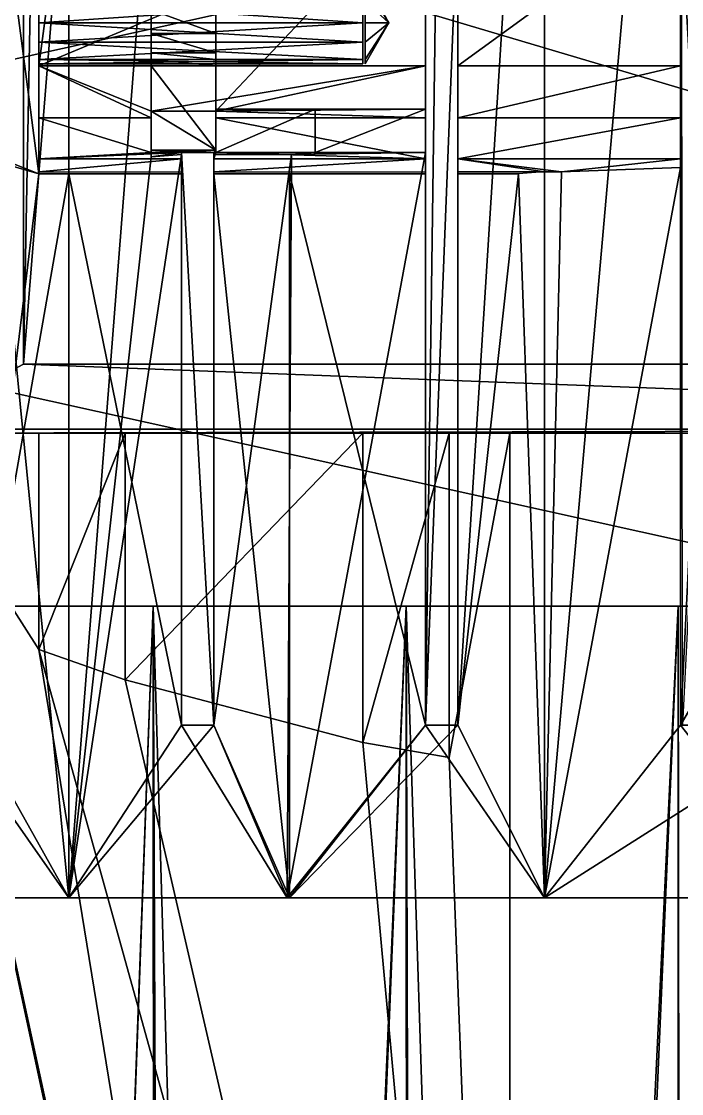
# Model space of a CAD drawing. Header units: metres. Extents: x -0.073 to 0.073, y -0.252 to 0.252.
# Drawn here: x -0.0455 to -0.02641, y 0.04997 to 0.08097 of the extents above; entities that cross this region are included whole.
import ezdxf

# ---------------------------------------------------------------- set-up
doc = ezdxf.new("R2010")
doc.units = ezdxf.units.M
for name, color, linetype in [('Object_0050', 9, 'CONTINUOUS'), ('Object_0093', 9, 'CONTINUOUS'), ('Object_0177', 9, 'CONTINUOUS'), ('Object_0196', 9, 'CONTINUOUS'), ('Object_0200', 9, 'CONTINUOUS'), ('Object_0209', 9, 'CONTINUOUS'), ('Object_0248', 9, 'CONTINUOUS'), ('Object_0277', 9, 'CONTINUOUS'), ('Object_0278', 9, 'CONTINUOUS'), ('Object_0279', 9, 'CONTINUOUS'), ('Object_0325', 9, 'CONTINUOUS'), ('Object_0347', 9, 'CONTINUOUS'), ('Object_0348', 9, 'CONTINUOUS'), ('Object_0349', 9, 'CONTINUOUS'), ('Object_0357', 9, 'CONTINUOUS'), ('Object_0358', 9, 'CONTINUOUS'), ('Object_0417', 9, 'CONTINUOUS'), ('Object_0418', 9, 'CONTINUOUS'), ('Object_0468', 9, 'CONTINUOUS'), ('Object_0469', 9, 'CONTINUOUS'), ('Object_0470', 9, 'CONTINUOUS'), ('Object_0482', 9, 'CONTINUOUS'), ('Object_0487', 9, 'CONTINUOUS'), ('Object_0488', 9, 'CONTINUOUS'), ('Object_0490', 9, 'CONTINUOUS'), ('Object_0513', 9, 'CONTINUOUS'), ('Object_0524', 9, 'CONTINUOUS'), ('Object_0541', 9, 'CONTINUOUS'), ('Object_0545', 9, 'CONTINUOUS'), ('Object_0546', 9, 'CONTINUOUS'), ('Object_0547', 9, 'CONTINUOUS'), ('Object_0619', 9, 'CONTINUOUS'), ('Object_0627', 9, 'CONTINUOUS'), ('Object_0628', 9, 'CONTINUOUS'), ('Object_0629', 9, 'CONTINUOUS'), ('Object_0656', 9, 'CONTINUOUS'), ('Object_0671', 9, 'CONTINUOUS'), ('Object_0686', 9, 'CONTINUOUS'), ('Object_0726', 9, 'CONTINUOUS'), ('Object_0727', 9, 'CONTINUOUS'), ('Object_0728', 9, 'CONTINUOUS'), ('Object_0738', 9, 'CONTINUOUS'), ('Object_0739', 9, 'CONTINUOUS'), ('Object_0746', 9, 'CONTINUOUS'), ('Object_0771', 9, 'CONTINUOUS'), ('Object_0787', 9, 'CONTINUOUS'), ('Object_0788', 9, 'CONTINUOUS'), ('Object_0789', 9, 'CONTINUOUS'), ('Object_0809', 9, 'CONTINUOUS'), ('Object_0810', 9, 'CONTINUOUS'), ('Object_0819', 9, 'CONTINUOUS'), ('Object_0821', 9, 'CONTINUOUS'), ('Object_0829', 9, 'CONTINUOUS'), ('Object_0842', 9, 'CONTINUOUS'), ('Object_0881', 9, 'CONTINUOUS'), ('Object_0900', 9, 'CONTINUOUS'), ('Object_0905', 9, 'CONTINUOUS'), ('Object_0907', 9, 'CONTINUOUS'), ('Object_0911', 9, 'CONTINUOUS'), ('Object_0923', 9, 'CONTINUOUS'), ('Object_0924', 9, 'CONTINUOUS'), ('Object_0930', 9, 'CONTINUOUS'), ('Object_0933', 9, 'CONTINUOUS'), ('Object_0934', 9, 'CONTINUOUS'), ('Object_0984', 9, 'CONTINUOUS')]:
    doc.layers.add(name, color=color, linetype=linetype)

msp = doc.modelspace()

# ---------------------------------------------------------------- linework, layer by layer
at = {"layer": 'Object_0050'}
for points in [[(-0.048188, 0.064063, 0.116062), (-0.045563, -0.0405, 0.118188), (-0.041688, 0.064063, 0.12075)], [(-0.041688, 0.064063, 0.05425), (-0.047437, -0.092812, 0.058312), (-0.048188, 0.064063, 0.058938)], [(-0.047437, -0.092812, 0.058312), (-0.041688, 0.064063, 0.05425), (-0.041625, -0.092812, 0.054312)], [(-0.041563, -0.040375, 0.120563), (-0.041688, 0.064063, 0.12075), (-0.045563, -0.0405, 0.118188)], [(-0.041688, 0.064063, 0.12075), (-0.038625, -0.04025, 0.122313), (-0.034375, 0.064063, 0.124)], [(-0.041688, 0.064063, 0.12075), (-0.041563, -0.040375, 0.120563), (-0.038625, -0.04025, 0.122313)], [(-0.034375, 0.064063, 0.051), (-0.041063, -0.092812, 0.053875), (-0.041688, 0.064063, 0.05425)], [(-0.041063, -0.092812, 0.053875), (-0.041625, -0.092812, 0.054312), (-0.041688, 0.064063, 0.05425)], [(-0.041063, -0.092812, 0.053875), (-0.034375, 0.064063, 0.051), (-0.034313, -0.092812, 0.051)], [(-0.03425, -0.040188, 0.123813), (-0.034375, 0.064063, 0.124), (-0.038625, -0.04025, 0.122313)], [(-0.034375, 0.064063, 0.124), (-0.031, -0.040125, 0.124938), (-0.0265, 0.064063, 0.125687)], [(-0.034375, 0.064063, 0.124), (-0.03425, -0.040188, 0.123813), (-0.031, -0.040125, 0.124938)], [(-0.0265, 0.064063, 0.049313), (-0.033938, -0.092812, 0.050813), (-0.034375, 0.064063, 0.051)], [(-0.033938, -0.092812, 0.050813), (-0.034313, -0.092812, 0.051), (-0.034375, 0.064063, 0.051)], [(-0.033938, -0.092812, 0.050813), (-0.0265, 0.064063, 0.049313), (-0.0265, -0.092812, 0.049313)], [(-0.026438, -0.040125, 0.1255), (-0.0265, 0.064063, 0.125687), (-0.031, -0.040125, 0.124938)], [(-0.0265, 0.064063, 0.125687), (-0.026438, -0.040125, 0.1255), (-0.022438, 0.064063, 0.125875)], [(-0.018438, 0.064063, 0.049313), (-0.026313, -0.092812, 0.049313), (-0.0265, 0.064063, 0.049313)], [(-0.026313, -0.092812, 0.049313), (-0.0265, -0.092812, 0.049313), (-0.0265, 0.064063, 0.049313)], [(-0.023, -0.040062, 0.125875), (-0.022438, 0.064063, 0.125875), (-0.026438, -0.040125, 0.1255)]]:
    msp.add_3dface(points, dxfattribs=at)
at = {"layer": 'Object_0093'}
for points in [[(-0.041688, 0.064063, 0.12075), (-0.041688, 0.064063, 0.05425), (-0.048188, 0.064063, 0.116062)], [(-0.048188, 0.064063, 0.058938), (-0.048188, 0.064063, 0.116062), (-0.041688, 0.064063, 0.05425)], [(-0.034375, 0.064063, 0.124), (-0.034375, 0.064063, 0.051), (-0.041688, 0.064063, 0.12075)], [(-0.041688, 0.064063, 0.05425), (-0.041688, 0.064063, 0.12075), (-0.034375, 0.064063, 0.051)], [(-0.0265, 0.064063, 0.125687), (-0.0265, 0.064063, 0.049313), (-0.034375, 0.064063, 0.124)], [(-0.034375, 0.064063, 0.051), (-0.034375, 0.064063, 0.124), (-0.0265, 0.064063, 0.049313)], [(-0.0265, 0.064063, 0.125687), (-0.018438, 0.064063, 0.049313), (-0.0265, 0.064063, 0.049313)], [(-0.0265, 0.064063, 0.125687), (-0.022438, 0.064063, 0.125875), (-0.018438, 0.064063, 0.049313)]]:
    msp.add_3dface(points, dxfattribs=at)
at = {"layer": 'Object_0177'}
for points in [[(-0.067563, 0.075063, 0.181312), (0.025312, 0.095563, 0.181312), (-0.067063, 0.105625, 0.181312)], [(0.025312, 0.095563, 0.181312), (-0.067563, 0.075063, 0.181312), (0.025312, 0.0545, 0.181312)], [(-0.067063, 0.044437, 0.181312), (0.025312, 0.0545, 0.181312), (-0.067563, 0.075063, 0.181312)], [(0.025312, 0.0545, 0.181312), (-0.067063, 0.044437, 0.181312), (0.005687, 0.01625, 0.181312)]]:
    msp.add_3dface(points, dxfattribs=at)
at = {"layer": 'Object_0196'}
for points in [[(-0.045, 0.100313, 0.10825), (-0.04625, 0.086125, 0.10675), (-0.045, 0.076563, 0.10825)], [(-0.04625, 0.086125, 0.06825), (-0.044125, 0.100313, 0.065875), (-0.04625, 0.077063, 0.06825)], [(-0.044125, 0.055625, 0.065875), (-0.04625, 0.077063, 0.06825), (-0.044125, 0.100313, 0.065875)], [(-0.044125, 0.100313, 0.065875), (-0.04175, 0.086125, 0.06375), (-0.044125, 0.055625, 0.065875)], [(-0.030375, 0.055625, 0.057938), (-0.032875, 0.060625, 0.05875), (-0.030375, 0.100313, 0.057938)], [(-0.032875, 0.100313, 0.05875), (-0.030375, 0.100313, 0.057938), (-0.032875, 0.060625, 0.05875)], [(-0.026438, 0.060625, 0.057187), (-0.030375, 0.055625, 0.057938), (-0.026438, 0.100313, 0.057187)], [(-0.030375, 0.100313, 0.057938), (-0.026438, 0.100313, 0.057187), (-0.030375, 0.055625, 0.057938)], [(-0.04625, 0.077063, 0.10675), (-0.045, 0.076563, 0.10825), (-0.04625, 0.086125, 0.10675)], [(-0.04175, 0.077063, 0.06375), (-0.044125, 0.055625, 0.065875), (-0.04175, 0.086125, 0.06375)], [(-0.04625, 0.077063, 0.10675), (-0.046938, 0.077125, 0.105875), (-0.045, 0.076563, 0.10825)], [(-0.046938, 0.060625, 0.105875), (-0.045, 0.076563, 0.10825), (-0.046938, 0.077125, 0.105875)], [(-0.04625, 0.077063, 0.06825), (-0.044125, 0.055625, 0.065875), (-0.046938, 0.060625, 0.069125)], [(-0.040875, 0.060625, 0.063063), (-0.044125, 0.055625, 0.065875), (-0.040875, 0.077125, 0.063063)], [(-0.04175, 0.077063, 0.06375), (-0.040875, 0.077125, 0.063063), (-0.044125, 0.055625, 0.065875)], [(-0.039938, 0.077125, 0.062375), (-0.037688, 0.077125, 0.061187), (-0.039938, 0.060625, 0.062375)], [(-0.037813, 0.055625, 0.061), (-0.039938, 0.060625, 0.062375), (-0.037688, 0.077125, 0.061187)], [(-0.037688, 0.077125, 0.061187), (-0.033813, 0.077188, 0.059063), (-0.037813, 0.055625, 0.061)], [(-0.033813, 0.060625, 0.059063), (-0.037813, 0.055625, 0.061), (-0.033813, 0.077188, 0.059063)], [(-0.030375, 0.076625, 0.117062), (-0.031125, 0.076563, 0.116875), (-0.030375, 0.055625, 0.117062)], [(-0.026438, 0.060625, 0.117813), (-0.026438, 0.07675, 0.117813), (-0.030375, 0.055625, 0.117062)], [(-0.029875, 0.076625, 0.117187), (-0.030375, 0.055625, 0.117062), (-0.026438, 0.07675, 0.117813)], [(-0.030375, 0.055625, 0.117062), (-0.029875, 0.076625, 0.117187), (-0.030375, 0.076625, 0.117062)], [(-0.045, 0.076563, 0.10825), (-0.046938, 0.060625, 0.105875), (-0.044125, 0.076563, 0.109125)], [(-0.046938, 0.060625, 0.105875), (-0.044125, 0.055625, 0.109125), (-0.044125, 0.076563, 0.109125)], [(-0.040875, 0.060625, 0.111937), (-0.044125, 0.076563, 0.109125), (-0.044125, 0.055625, 0.109125)], [(-0.044125, 0.076563, 0.109125), (-0.040875, 0.060625, 0.111937), (-0.040875, 0.076563, 0.111937)], [(-0.03775, 0.076563, 0.114), (-0.039938, 0.076563, 0.112625), (-0.03775, 0.055625, 0.114)], [(-0.039938, 0.060625, 0.112625), (-0.03775, 0.055625, 0.114), (-0.039938, 0.076563, 0.112625)], [(-0.033813, 0.076563, 0.115937), (-0.03775, 0.076563, 0.114), (-0.033813, 0.060625, 0.115937)], [(-0.03775, 0.055625, 0.114), (-0.033813, 0.060625, 0.115937), (-0.03775, 0.076563, 0.114)], [(-0.031125, 0.076563, 0.116875), (-0.032875, 0.076563, 0.11625), (-0.032875, 0.060625, 0.11625)], [(-0.032875, 0.060625, 0.11625), (-0.030375, 0.055625, 0.117062), (-0.031125, 0.076563, 0.116875)], [(-0.049, 0.055625, 0.07225), (-0.047625, 0.060625, 0.070063), (-0.044125, 0.055625, 0.065875)], [(-0.044125, 0.055625, 0.109125), (-0.046938, 0.060625, 0.105875), (-0.049, 0.055625, 0.102812)], [(-0.047625, 0.060625, 0.070063), (-0.046938, 0.060625, 0.069125), (-0.044125, 0.055625, 0.065875)], [(-0.044125, 0.055625, 0.065875), (-0.040875, 0.060625, 0.063063), (-0.037813, 0.055625, 0.061)], [(-0.03775, 0.055625, 0.114), (-0.039938, 0.060625, 0.112625), (-0.044125, 0.055625, 0.109125)], [(-0.040875, 0.060625, 0.111937), (-0.044125, 0.055625, 0.109125), (-0.039938, 0.060625, 0.112625)], [(-0.039938, 0.060625, 0.062375), (-0.037813, 0.055625, 0.061), (-0.040875, 0.060625, 0.063063)], [(-0.037813, 0.055625, 0.061), (-0.033813, 0.060625, 0.059063), (-0.030375, 0.055625, 0.057938)], [(-0.033813, 0.060625, 0.115937), (-0.03775, 0.055625, 0.114), (-0.032875, 0.060625, 0.11625)], [(-0.030375, 0.055625, 0.117062), (-0.032875, 0.060625, 0.11625), (-0.03775, 0.055625, 0.114)], [(-0.032875, 0.060625, 0.05875), (-0.030375, 0.055625, 0.057938), (-0.033813, 0.060625, 0.059063)], [(-0.030375, 0.055625, 0.057938), (-0.026438, 0.060625, 0.057187), (-0.0225, 0.055625, 0.056875)], [(-0.0225, 0.055625, 0.118125), (-0.0225, 0.060625, 0.118125), (-0.030375, 0.055625, 0.117062)], [(-0.026438, 0.060625, 0.117813), (-0.030375, 0.055625, 0.117062), (-0.0225, 0.060625, 0.118125)], [(-0.0225, 0.060625, 0.056875), (-0.0225, 0.055625, 0.056875), (-0.026438, 0.060625, 0.057187)]]:
    msp.add_3dface(points, dxfattribs=at)
at = {"layer": 'Object_0200'}
for points in [[(-0.025813, 0.084375, 0.124125), (-0.026438, 0.084438, 0.124062), (-0.025813, 0.073188, 0.124125)], [(-0.026438, 0.060625, 0.124062), (-0.025813, 0.073188, 0.124125), (-0.026438, 0.084438, 0.124062)], [(-0.025813, 0.073188, 0.124125), (-0.026438, 0.060625, 0.124062), (-0.019125, 0.073125, 0.124125)], [(-0.0185, 0.060625, 0.124062), (-0.019125, 0.073125, 0.124125), (-0.026438, 0.060625, 0.124062)]]:
    msp.add_3dface(points, dxfattribs=at)
at = {"layer": 'Object_0209'}
for points in [[(-0.02575, 0.073125, 0.050875), (-0.026375, 0.060625, 0.050938), (-0.026438, 0.12875, 0.050938)], [(-0.026438, 0.12875, 0.050938), (-0.02575, 0.11625, 0.050875), (-0.02575, 0.073125, 0.050875)]]:
    msp.add_3dface(points, dxfattribs=at)
at = {"layer": 'Object_0248'}
for points in [[(-0.033813, 0.078438, 0.059063), (-0.033813, 0.078438, 0.058312), (-0.039875, 0.078375, 0.062375)], [(-0.037, 0.078438, 0.058312), (-0.039875, 0.078375, 0.062375), (-0.033813, 0.078438, 0.058312)], [(-0.039875, 0.078375, 0.062375), (-0.037, 0.078438, 0.058312), (-0.039875, 0.078438, 0.056438)]]:
    msp.add_3dface(points, dxfattribs=at)
at = {"layer": 'Object_0277'}
for points in [[(-0.039875, 0.07725, 0.055312), (-0.039938, 0.077188, 0.055812), (-0.04175, 0.07725, 0.055312)], [(-0.040875, 0.077188, 0.055812), (-0.04175, 0.07725, 0.055312), (-0.039938, 0.077188, 0.055812)], [(-0.04175, 0.07725, 0.055312), (-0.040875, 0.077188, 0.055812), (-0.04175, 0.077063, 0.06375)], [(-0.039875, 0.077188, 0.056438), (-0.039938, 0.077125, 0.062375), (-0.039875, 0.07725, 0.055312)], [(-0.039938, 0.077188, 0.055812), (-0.039875, 0.07725, 0.055312), (-0.039938, 0.077125, 0.062375)], [(-0.040875, 0.077125, 0.063063), (-0.04175, 0.077063, 0.06375), (-0.040875, 0.077188, 0.055812)], [(-0.039938, 0.077125, 0.062375), (-0.039875, 0.077188, 0.056438), (-0.037688, 0.077125, 0.061187)], [(-0.037, 0.077188, 0.05825), (-0.037688, 0.077125, 0.061187), (-0.039875, 0.077188, 0.056438)], [(-0.037688, 0.077125, 0.061187), (-0.037, 0.077188, 0.05825), (-0.033813, 0.077188, 0.059063)], [(-0.033813, 0.077188, 0.05825), (-0.033813, 0.077188, 0.059063), (-0.037, 0.077188, 0.05825)]]:
    msp.add_3dface(points, dxfattribs=at)
at = {"layer": 'Object_0278'}
for points in [[(-0.04175, 0.086125, 0.06375), (-0.04175, 0.082063, 0.060563), (-0.04175, 0.077063, 0.06375)], [(-0.04175, 0.081312, 0.060625), (-0.04175, 0.077063, 0.06375), (-0.04175, 0.082063, 0.060563)], [(-0.04175, 0.077063, 0.06375), (-0.04175, 0.081312, 0.060625), (-0.04175, 0.080625, 0.060313)], [(-0.04175, 0.080625, 0.060313), (-0.04175, 0.080063, 0.05975), (-0.04175, 0.077063, 0.06375)], [(-0.04175, 0.079875, 0.059), (-0.04175, 0.077063, 0.06375), (-0.04175, 0.080063, 0.05975)], [(-0.04175, 0.079687, 0.055312), (-0.04175, 0.07725, 0.055312), (-0.04175, 0.079875, 0.059)], [(-0.04175, 0.077063, 0.06375), (-0.04175, 0.079875, 0.059), (-0.04175, 0.07725, 0.055312)]]:
    msp.add_3dface(points, dxfattribs=at)
at = {"layer": 'Object_0279'}
for points in [[(-0.040875, 0.077188, 0.055812), (-0.040875, 0.060625, 0.055812), (-0.040875, 0.077125, 0.063063)], [(-0.040875, 0.060625, 0.063063), (-0.040875, 0.077125, 0.063063), (-0.040875, 0.060625, 0.055812)]]:
    msp.add_3dface(points, dxfattribs=at)
at = {"layer": 'Object_0325'}
for points in [[(0.004062, 0.069187, 0.136437), (0.004062, 0.069187, 0.138312), (-0.049, 0.069187, 0.136437)], [(-0.049, 0.069187, 0.138312), (-0.049, 0.069187, 0.136437), (0.004062, 0.069187, 0.138312)]]:
    msp.add_3dface(points, dxfattribs=at)
at = {"layer": 'Object_0347'}
for points in [[(-0.040875, 0.060625, 0.119188), (-0.040875, 0.060625, 0.111937), (-0.039938, 0.060625, 0.119188)], [(-0.039938, 0.060625, 0.112625), (-0.039938, 0.060625, 0.119188), (-0.040875, 0.060625, 0.111937)]]:
    msp.add_3dface(points, dxfattribs=at)
at = {"layer": 'Object_0348'}
for points in [[(-0.039938, 0.077188, 0.118687), (-0.039938, 0.077188, 0.119188), (-0.039938, 0.077, 0.118375)], [(-0.039938, 0.060625, 0.119188), (-0.039938, 0.077, 0.118375), (-0.039938, 0.077188, 0.119188)], [(-0.039938, 0.077, 0.118375), (-0.039938, 0.060625, 0.119188), (-0.039938, 0.076563, 0.116875)], [(-0.039938, 0.060625, 0.119188), (-0.039938, 0.060625, 0.112625), (-0.039938, 0.076563, 0.112625)], [(-0.039938, 0.076563, 0.112625), (-0.039938, 0.076563, 0.116875), (-0.039938, 0.060625, 0.119188)]]:
    msp.add_3dface(points, dxfattribs=at)
at = {"layer": 'Object_0349'}
for points in [[(-0.040875, 0.060625, 0.119188), (-0.040875, 0.077188, 0.119188), (-0.040875, 0.077188, 0.118687)], [(-0.040875, 0.077188, 0.118687), (-0.040875, 0.077, 0.118375), (-0.040875, 0.060625, 0.119188)], [(-0.040875, 0.076563, 0.116875), (-0.040875, 0.060625, 0.119188), (-0.040875, 0.077, 0.118375)], [(-0.040875, 0.076563, 0.111937), (-0.040875, 0.060625, 0.111937), (-0.040875, 0.076563, 0.116875)], [(-0.040875, 0.060625, 0.119188), (-0.040875, 0.076563, 0.116875), (-0.040875, 0.060625, 0.111937)]]:
    msp.add_3dface(points, dxfattribs=at)
at = {"layer": 'Object_0357'}
for points in [[(-0.039875, 0.078375, 0.119688), (-0.039875, 0.07725, 0.119688), (-0.039875, 0.078188, 0.119563)], [(-0.039875, 0.077188, 0.118687), (-0.039875, 0.078188, 0.119563), (-0.039875, 0.07725, 0.119688)]]:
    msp.add_3dface(points, dxfattribs=at)
at = {"layer": 'Object_0358'}
for points in [[(-0.035563, 0.082188, 0.11625), (-0.035563, 0.082063, 0.115625), (-0.034875, 0.080938, 0.11625)], [(-0.035563, 0.082063, 0.116813), (-0.035563, 0.082188, 0.11625), (-0.034875, 0.080938, 0.11625)], [(-0.034875, 0.080938, 0.11625), (-0.035563, 0.081563, 0.117312), (-0.035563, 0.082063, 0.116813)], [(-0.034875, 0.080938, 0.11625), (-0.035563, 0.082063, 0.115625), (-0.035563, 0.081563, 0.115125)], [(-0.035563, 0.080938, 0.117437), (-0.035563, 0.081563, 0.117312), (-0.034875, 0.080938, 0.11625)], [(-0.035563, 0.081563, 0.115125), (-0.035563, 0.080938, 0.115), (-0.034875, 0.080938, 0.11625)], [(-0.034875, 0.080938, 0.11625), (-0.035563, 0.080375, 0.115125), (-0.035563, 0.079875, 0.115625)], [(-0.035563, 0.080938, 0.115), (-0.035563, 0.080375, 0.115125), (-0.034875, 0.080938, 0.11625)], [(-0.034875, 0.080938, 0.11625), (-0.035563, 0.079875, 0.116813), (-0.035563, 0.080375, 0.117312)], [(-0.035563, 0.07975, 0.11625), (-0.035563, 0.079875, 0.116813), (-0.034875, 0.080938, 0.11625)], [(-0.035563, 0.079875, 0.115625), (-0.035563, 0.07975, 0.11625), (-0.034875, 0.080938, 0.11625)], [(-0.035563, 0.080375, 0.117312), (-0.035563, 0.080938, 0.117437), (-0.034875, 0.080938, 0.11625)]]:
    msp.add_3dface(points, dxfattribs=at)
at = {"layer": 'Object_0417'}
for points in [[(-0.039938, 0.076563, 0.116875), (-0.03775, 0.076563, 0.114), (-0.033813, 0.076563, 0.116875)], [(-0.03775, 0.076563, 0.114), (-0.039938, 0.076563, 0.116875), (-0.039938, 0.076563, 0.112625)], [(-0.033813, 0.076563, 0.115937), (-0.033813, 0.076563, 0.116875), (-0.03775, 0.076563, 0.114)]]:
    msp.add_3dface(points, dxfattribs=at)
at = {"layer": 'Object_0418'}
for points in [[(-0.033813, 0.084375, 0.1225), (-0.033813, 0.084375, 0.12), (-0.033813, 0.079687, 0.119937)], [(-0.033813, 0.084375, 0.1225), (-0.033813, 0.079687, 0.119937), (-0.033813, 0.060625, 0.1225)], [(-0.033813, 0.079687, 0.119937), (-0.033813, 0.078188, 0.119563), (-0.033813, 0.060625, 0.1225)], [(-0.033813, 0.077, 0.118375), (-0.033813, 0.060625, 0.1225), (-0.033813, 0.078188, 0.119563)], [(-0.033813, 0.060625, 0.1225), (-0.033813, 0.077, 0.118375), (-0.033813, 0.060625, 0.115937)], [(-0.033813, 0.076563, 0.116875), (-0.033813, 0.060625, 0.115937), (-0.033813, 0.077, 0.118375)], [(-0.033813, 0.060625, 0.115937), (-0.033813, 0.076563, 0.116875), (-0.033813, 0.076563, 0.115937)]]:
    msp.add_3dface(points, dxfattribs=at)
at = {"layer": 'Object_0468'}
msp.add_3dface([(-0.032875, 0.076563, 0.11625), (-0.031125, 0.076563, 0.116875), (-0.032875, 0.076563, 0.116875)], dxfattribs=at)
at = {"layer": 'Object_0469'}
for points in [[(-0.026438, 0.084375, 0.124062), (-0.026438, 0.084375, 0.12), (-0.026438, 0.079687, 0.119937)], [(-0.026438, 0.084375, 0.124062), (-0.026438, 0.079687, 0.119937), (-0.026438, 0.060625, 0.124062)], [(-0.026438, 0.079687, 0.119937), (-0.026438, 0.078188, 0.119563), (-0.026438, 0.060625, 0.124062)], [(-0.026438, 0.077, 0.118375), (-0.026438, 0.060625, 0.124062), (-0.026438, 0.078188, 0.119563)], [(-0.026438, 0.07675, 0.117813), (-0.026438, 0.060625, 0.117813), (-0.026438, 0.077, 0.118375)], [(-0.026438, 0.060625, 0.124062), (-0.026438, 0.077, 0.118375), (-0.026438, 0.060625, 0.117813)]]:
    msp.add_3dface(points, dxfattribs=at)
at = {"layer": 'Object_0470'}
for points in [[(-0.032875, 0.060625, 0.1225), (-0.032875, 0.078188, 0.119563), (-0.032875, 0.084375, 0.1225)], [(-0.032875, 0.079687, 0.12), (-0.032875, 0.084375, 0.1225), (-0.032875, 0.078188, 0.119563)], [(-0.032875, 0.084375, 0.1225), (-0.032875, 0.079687, 0.12), (-0.032875, 0.084375, 0.12)], [(-0.032875, 0.078188, 0.119563), (-0.032875, 0.060625, 0.1225), (-0.032875, 0.077, 0.118375)], [(-0.032875, 0.076625, 0.116875), (-0.032875, 0.077, 0.118375), (-0.032875, 0.060625, 0.1225)], [(-0.032875, 0.060625, 0.11625), (-0.032875, 0.076563, 0.11625), (-0.032875, 0.076625, 0.116875)], [(-0.032875, 0.060625, 0.11625), (-0.032875, 0.076625, 0.116875), (-0.032875, 0.060625, 0.1225)]]:
    msp.add_3dface(points, dxfattribs=at)
at = {"layer": 'Object_0482'}
for points in [[(-0.032875, 0.060625, 0.11625), (-0.032875, 0.060625, 0.1225), (-0.033813, 0.060625, 0.115937)], [(-0.033813, 0.060625, 0.1225), (-0.033813, 0.060625, 0.115937), (-0.032875, 0.060625, 0.1225)]]:
    msp.add_3dface(points, dxfattribs=at)
at = {"layer": 'Object_0487'}
for points in [[(-0.045, 0.076563, 0.10825), (-0.045, 0.080938, 0.115), (-0.045, 0.100313, 0.10825)], [(-0.045, 0.081563, 0.115125), (-0.045, 0.100313, 0.10825), (-0.045, 0.080938, 0.115)], [(-0.045, 0.087813, 0.12), (-0.045, 0.081563, 0.117312), (-0.045, 0.079687, 0.12)], [(-0.045, 0.080938, 0.117437), (-0.045, 0.079687, 0.12), (-0.045, 0.081563, 0.117312)], [(-0.045, 0.080375, 0.115125), (-0.045, 0.080938, 0.115), (-0.045, 0.076563, 0.10825)], [(-0.045, 0.079687, 0.12), (-0.045, 0.080938, 0.117437), (-0.045, 0.078188, 0.119563)], [(-0.045, 0.080375, 0.117312), (-0.045, 0.078188, 0.119563), (-0.045, 0.080938, 0.117437)], [(-0.045, 0.078188, 0.119563), (-0.045, 0.080375, 0.117312), (-0.045, 0.077, 0.118375)], [(-0.045, 0.079875, 0.116813), (-0.045, 0.077, 0.118375), (-0.045, 0.080375, 0.117312)], [(-0.045, 0.076563, 0.10825), (-0.045, 0.079875, 0.115625), (-0.045, 0.080375, 0.115125)], [(-0.045, 0.077, 0.118375), (-0.045, 0.079875, 0.116813), (-0.045, 0.076625, 0.116875)], [(-0.045, 0.07975, 0.11625), (-0.045, 0.076625, 0.116875), (-0.045, 0.079875, 0.116813)], [(-0.045, 0.079875, 0.115625), (-0.045, 0.076563, 0.10825), (-0.045, 0.07975, 0.11625)], [(-0.045, 0.076625, 0.116875), (-0.045, 0.07975, 0.11625), (-0.045, 0.076563, 0.10825)]]:
    msp.add_3dface(points, dxfattribs=at)
at = {"layer": 'Object_0488'}
for points in [[(-0.045, 0.076563, 0.116875), (-0.044125, 0.076563, 0.109125), (-0.040875, 0.076563, 0.116875)], [(-0.044125, 0.076563, 0.109125), (-0.045, 0.076563, 0.116875), (-0.045, 0.076563, 0.10825)], [(-0.040875, 0.076563, 0.111937), (-0.040875, 0.076563, 0.116875), (-0.044125, 0.076563, 0.109125)]]:
    msp.add_3dface(points, dxfattribs=at)
at = {"layer": 'Object_0490'}
for points in [[(-0.045438, 0.071063, 0.136437), (-0.049, 0.069187, 0.136437), (-0.045438, 0.128563, 0.136437)], [(-0.049, 0.128563, 0.136437), (-0.045438, 0.128563, 0.136437), (-0.049, 0.069187, 0.136437)], [(-0.049, 0.069187, 0.136437), (-0.045438, 0.071063, 0.136437), (0.004062, 0.069187, 0.136437)], [(0.000437, 0.071063, 0.136437), (0.004062, 0.069187, 0.136437), (-0.045438, 0.071063, 0.136437)]]:
    msp.add_3dface(points, dxfattribs=at)
at = {"layer": 'Object_0513'}
for points in [[(-0.049063, 0.013813, 0.141687), (-0.049, 0.069063, 0.14175), (-0.045438, 0.013562, 0.14225)], [(-0.049, 0.069063, 0.14175), (-0.045, 0.069063, 0.142313), (-0.045, 0.062813, 0.142313)], [(-0.045, 0.062813, 0.142313), (-0.037, 0.01375, 0.143125), (-0.049, 0.069063, 0.14175)], [(-0.037, 0.013188, 0.143125), (-0.049, 0.069063, 0.14175), (-0.037, 0.01375, 0.143125)], [(-0.037, 0.013188, 0.143125), (-0.045438, 0.013562, 0.14225), (-0.049, 0.069063, 0.14175)], [(-0.035625, 0.060125, 0.14325), (-0.0425, 0.061938, 0.142625), (-0.035625, 0.069063, 0.14325)], [(-0.0425, 0.069063, 0.142625), (-0.035625, 0.069063, 0.14325), (-0.0425, 0.061938, 0.142625)], [(-0.033125, 0.069063, 0.143438), (-0.031375, 0.069063, 0.1435), (-0.033125, 0.059688, 0.143438)], [(-0.031375, 0.01375, 0.1435), (-0.033125, 0.059688, 0.143438), (-0.031375, 0.069063, 0.1435)], [(-0.014375, 0.059312, 0.143562), (-0.031375, 0.01375, 0.1435), (-0.014375, 0.069063, 0.143562)], [(-0.031375, 0.069063, 0.1435), (-0.014375, 0.069063, 0.143562), (-0.031375, 0.01375, 0.1435)], [(-0.0425, 0.061938, 0.142625), (-0.031375, 0.01375, 0.1435), (-0.045, 0.062813, 0.142313)], [(-0.037, 0.01375, 0.143125), (-0.045, 0.062813, 0.142313), (-0.031375, 0.01375, 0.1435)], [(-0.0425, 0.061938, 0.142625), (-0.035625, 0.060125, 0.14325), (-0.031375, 0.01375, 0.1435)], [(-0.033125, 0.059688, 0.143438), (-0.031375, 0.01375, 0.1435), (-0.035625, 0.060125, 0.14325)], [(-0.031375, 0.01375, 0.1435), (-0.014375, 0.059312, 0.143562), (-0.013563, 0.01375, 0.1435)]]:
    msp.add_3dface(points, dxfattribs=at)
at = {"layer": 'Object_0524'}
msp.add_3dface([(-0.033125, 0.059688, 0.143438), (-0.033125, 0.069063, 0.14), (-0.033125, 0.069063, 0.143438)], dxfattribs=at)
at = {"layer": 'Object_0541'}
for points in [[(-0.053125, 0.055625, 0.0875), (-0.007125, 0.055625, 0.114), (-0.052063, 0.055625, 0.095375)], [(-0.053125, 0.055625, 0.0875), (-0.049, 0.055625, 0.07225), (-0.007125, 0.055625, 0.114)], [(-0.014563, 0.055625, 0.117062), (-0.052063, 0.055625, 0.095375), (-0.007125, 0.055625, 0.114)], [(-0.052063, 0.055625, 0.095375), (-0.014563, 0.055625, 0.117062), (-0.049, 0.055625, 0.102812)], [(-0.049, 0.055625, 0.07225), (-0.044125, 0.055625, 0.065875), (-0.037813, 0.055625, 0.061)], [(-0.0225, 0.055625, 0.118125), (-0.049, 0.055625, 0.102812), (-0.014563, 0.055625, 0.117062)], [(-0.049, 0.055625, 0.102812), (-0.0225, 0.055625, 0.118125), (-0.044125, 0.055625, 0.109125)], [(-0.037813, 0.055625, 0.061), (-0.007125, 0.055625, 0.114), (-0.049, 0.055625, 0.07225)], [(-0.030375, 0.055625, 0.117062), (-0.044125, 0.055625, 0.109125), (-0.0225, 0.055625, 0.118125)], [(-0.044125, 0.055625, 0.109125), (-0.030375, 0.055625, 0.117062), (-0.03775, 0.055625, 0.114)], [(-0.030375, 0.055625, 0.057938), (-0.0225, 0.055625, 0.056875), (-0.037813, 0.055625, 0.061)], [(-0.007125, 0.055625, 0.114), (-0.037813, 0.055625, 0.061), (-0.0225, 0.055625, 0.056875)]]:
    msp.add_3dface(points, dxfattribs=at)
at = {"layer": 'Object_0545'}
for points in [[(-0.039875, 0.078438, 0.056438), (-0.037, 0.078438, 0.058312), (-0.039875, 0.077188, 0.056438)], [(-0.037, 0.077188, 0.05825), (-0.039875, 0.077188, 0.056438), (-0.037, 0.078438, 0.058312)]]:
    msp.add_3dface(points, dxfattribs=at)
at = {"layer": 'Object_0546'}
for points in [[(-0.039938, 0.077188, 0.055812), (-0.039938, 0.060625, 0.055812), (-0.040875, 0.077188, 0.055812)], [(-0.040875, 0.060625, 0.055812), (-0.040875, 0.077188, 0.055812), (-0.039938, 0.060625, 0.055812)]]:
    msp.add_3dface(points, dxfattribs=at)
at = {"layer": 'Object_0547'}
for points in [[(-0.033813, 0.077188, 0.05825), (-0.037, 0.077188, 0.05825), (-0.033813, 0.078438, 0.058312)], [(-0.037, 0.078438, 0.058312), (-0.033813, 0.078438, 0.058312), (-0.037, 0.077188, 0.05825)]]:
    msp.add_3dface(points, dxfattribs=at)
at = {"layer": 'Object_0619'}
for points in [[(-0.045, 0.081563, 0.117312), (-0.035625, 0.080938, 0.117437), (-0.045, 0.080938, 0.117437)], [(-0.035625, 0.080938, 0.117437), (-0.045, 0.081563, 0.117312), (-0.035625, 0.081563, 0.117312)], [(-0.045, 0.080938, 0.115), (-0.035625, 0.081563, 0.115125), (-0.045, 0.081563, 0.115125)], [(-0.035625, 0.081563, 0.115125), (-0.045, 0.080938, 0.115), (-0.035625, 0.080938, 0.115)], [(-0.035625, 0.080375, 0.117312), (-0.045, 0.080938, 0.117437), (-0.035625, 0.080938, 0.117437)], [(-0.045, 0.080375, 0.115125), (-0.035625, 0.080938, 0.115), (-0.045, 0.080938, 0.115)], [(-0.035625, 0.080938, 0.115), (-0.045, 0.080375, 0.115125), (-0.035625, 0.080375, 0.115125)], [(-0.045, 0.080938, 0.117437), (-0.035625, 0.080375, 0.117312), (-0.045, 0.080375, 0.117312)], [(-0.045, 0.079875, 0.115625), (-0.035625, 0.080375, 0.115125), (-0.045, 0.080375, 0.115125)], [(-0.035625, 0.080375, 0.115125), (-0.045, 0.079875, 0.115625), (-0.035625, 0.079875, 0.115625)], [(-0.045, 0.080375, 0.117312), (-0.035625, 0.079875, 0.116813), (-0.045, 0.079875, 0.116813)], [(-0.035625, 0.079875, 0.116813), (-0.045, 0.080375, 0.117312), (-0.035625, 0.080375, 0.117312)], [(-0.045, 0.07975, 0.11625), (-0.035625, 0.079875, 0.115625), (-0.045, 0.079875, 0.115625)], [(-0.035625, 0.079875, 0.115625), (-0.045, 0.07975, 0.11625), (-0.035625, 0.07975, 0.11625)], [(-0.045, 0.079875, 0.116813), (-0.035625, 0.07975, 0.11625), (-0.045, 0.07975, 0.11625)], [(-0.035625, 0.07975, 0.11625), (-0.045, 0.079875, 0.116813), (-0.035625, 0.079875, 0.116813)]]:
    msp.add_3dface(points, dxfattribs=at)
at = {"layer": 'Object_0627'}
for points in [[(-0.026438, 0.079687, 0.119937), (-0.032875, 0.078188, 0.119563), (-0.026438, 0.078188, 0.119563)], [(-0.032875, 0.078188, 0.119563), (-0.026438, 0.079687, 0.119937), (-0.032875, 0.079687, 0.119937)], [(-0.026438, 0.078188, 0.119563), (-0.032875, 0.077, 0.118375), (-0.026438, 0.077, 0.118375)], [(-0.032875, 0.077, 0.118375), (-0.026438, 0.078188, 0.119563), (-0.032875, 0.078188, 0.119563)], [(-0.029875, 0.076625, 0.117187), (-0.032875, 0.077, 0.118375), (-0.030375, 0.076625, 0.117062)], [(-0.032875, 0.076625, 0.116875), (-0.030375, 0.076625, 0.117062), (-0.032875, 0.077, 0.118375)], [(-0.029875, 0.076625, 0.117187), (-0.026438, 0.077, 0.118375), (-0.032875, 0.077, 0.118375)], [(-0.029875, 0.076625, 0.117187), (-0.026438, 0.07675, 0.117813), (-0.026438, 0.077, 0.118375)], [(-0.030375, 0.076625, 0.117062), (-0.032875, 0.076625, 0.116875), (-0.031125, 0.076625, 0.116875)]]:
    msp.add_3dface(points, dxfattribs=at)
at = {"layer": 'Object_0628'}
for points in [[(-0.026438, 0.079687, 0.12), (-0.026438, 0.084375, 0.12), (-0.032875, 0.079687, 0.12)], [(-0.032875, 0.084375, 0.12), (-0.032875, 0.079687, 0.12), (-0.026438, 0.084375, 0.12)]]:
    msp.add_3dface(points, dxfattribs=at)
at = {"layer": 'Object_0629'}
for points in [[(-0.033813, 0.084375, 0.1225), (-0.033813, 0.060625, 0.1225), (-0.032875, 0.084375, 0.1225)], [(-0.032875, 0.060625, 0.1225), (-0.032875, 0.084375, 0.1225), (-0.033813, 0.060625, 0.1225)]]:
    msp.add_3dface(points, dxfattribs=at)
at = {"layer": 'Object_0656'}
for points in [[(-0.026438, 0.060625, 0.124062), (-0.026438, 0.060625, 0.117813), (-0.0185, 0.060625, 0.124062)], [(-0.0225, 0.060625, 0.118125), (-0.0185, 0.060625, 0.124062), (-0.026438, 0.060625, 0.117813)]]:
    msp.add_3dface(points, dxfattribs=at)
at = {"layer": 'Object_0671'}
for points in [[(-0.039875, 0.078375, 0.062375), (-0.039875, 0.081312, 0.060625), (-0.039875, 0.084813, 0.062375)], [(-0.039875, 0.081312, 0.060625), (-0.039875, 0.078375, 0.062375), (-0.039875, 0.080625, 0.060313)], [(-0.039875, 0.080063, 0.05975), (-0.039875, 0.080625, 0.060313), (-0.039875, 0.078375, 0.062375)], [(-0.039875, 0.078375, 0.062375), (-0.039875, 0.079875, 0.059), (-0.039875, 0.080063, 0.05975)], [(-0.039875, 0.079875, 0.059), (-0.039875, 0.078375, 0.062375), (-0.039875, 0.079687, 0.055312)], [(-0.039875, 0.079687, 0.055312), (-0.039875, 0.078438, 0.056438), (-0.039875, 0.07725, 0.055312)], [(-0.039875, 0.078438, 0.056438), (-0.039875, 0.079687, 0.055312), (-0.039875, 0.078375, 0.062375)], [(-0.039875, 0.077188, 0.056438), (-0.039875, 0.07725, 0.055312), (-0.039875, 0.078438, 0.056438)]]:
    msp.add_3dface(points, dxfattribs=at)
at = {"layer": 'Object_0686'}
for points in [[(-0.045438, 0.128563, 0.13), (-0.044375, 0.128125, 0.13), (-0.045438, 0.071063, 0.13)], [(-0.044375, 0.084375, 0.13), (-0.045438, 0.071063, 0.13), (-0.044375, 0.128125, 0.13)], [(-0.045438, 0.071063, 0.13), (-0.044375, 0.084375, 0.13), (0.000437, 0.071063, 0.13)], [(-0.000625, 0.084375, 0.13), (0.000437, 0.071063, 0.13), (-0.044375, 0.084375, 0.13)]]:
    msp.add_3dface(points, dxfattribs=at)
at = {"layer": 'Object_0726'}
for points in [[(-0.045, 0.069063, 0.14), (-0.0425, 0.069063, 0.14), (-0.045, 0.062813, 0.142313)], [(-0.0425, 0.061938, 0.142625), (-0.045, 0.062813, 0.142313), (-0.0425, 0.069063, 0.14)]]:
    msp.add_3dface(points, dxfattribs=at)
at = {"layer": 'Object_0727'}
msp.add_3dface([(-0.045, 0.069063, 0.142313), (-0.045, 0.069063, 0.14), (-0.045, 0.062813, 0.142313)], dxfattribs=at)
at = {"layer": 'Object_0728'}
msp.add_3dface([(-0.0425, 0.061938, 0.142625), (-0.0425, 0.069063, 0.14), (-0.0425, 0.069063, 0.142625)], dxfattribs=at)
at = {"layer": 'Object_0738'}
for points in [[(-0.045, 0.079687, 0.12), (-0.044375, 0.084375, 0.12), (-0.045, 0.087813, 0.12)], [(-0.044375, 0.084375, 0.12), (-0.045, 0.079687, 0.12), (-0.033813, 0.084375, 0.12)], [(-0.033813, 0.079687, 0.12), (-0.033813, 0.084375, 0.12), (-0.045, 0.079687, 0.12)]]:
    msp.add_3dface(points, dxfattribs=at)
at = {"layer": 'Object_0739'}
for points in [[(-0.04175, 0.07725, 0.119688), (-0.040875, 0.077188, 0.119125), (-0.039875, 0.07725, 0.119688)], [(-0.040875, 0.077188, 0.119125), (-0.04175, 0.07725, 0.119688), (-0.040875, 0.077188, 0.118687)], [(-0.04175, 0.077188, 0.118687), (-0.040875, 0.077188, 0.118687), (-0.04175, 0.07725, 0.119688)], [(-0.039938, 0.077188, 0.119125), (-0.039875, 0.07725, 0.119688), (-0.040875, 0.077188, 0.119125)], [(-0.039875, 0.07725, 0.119688), (-0.039938, 0.077188, 0.119125), (-0.039875, 0.077188, 0.118687)], [(-0.039938, 0.077188, 0.118687), (-0.039875, 0.077188, 0.118687), (-0.039938, 0.077188, 0.119125)]]:
    msp.add_3dface(points, dxfattribs=at)
at = {"layer": 'Object_0746'}
for points in [[(-0.039875, 0.079875, 0.059), (-0.039875, 0.079687, 0.055375), (-0.04175, 0.079875, 0.059)], [(-0.04175, 0.079687, 0.055375), (-0.04175, 0.079875, 0.059), (-0.039875, 0.079687, 0.055375)]]:
    msp.add_3dface(points, dxfattribs=at)
at = {"layer": 'Object_0771'}
for points in [[(-0.032875, 0.060625, 0.0525), (-0.033813, 0.060625, 0.0525), (-0.032875, 0.12875, 0.0525)], [(-0.033813, 0.12875, 0.0525), (-0.032875, 0.12875, 0.0525), (-0.033813, 0.060625, 0.0525)]]:
    msp.add_3dface(points, dxfattribs=at)
at = {"layer": 'Object_0787'}
for points in [[(-0.032875, 0.12875, 0.0525), (-0.032875, 0.100313, 0.05875), (-0.032875, 0.060625, 0.0525)], [(-0.032875, 0.060625, 0.05875), (-0.032875, 0.060625, 0.0525), (-0.032875, 0.100313, 0.05875)]]:
    msp.add_3dface(points, dxfattribs=at)
at = {"layer": 'Object_0788'}
for points in [[(-0.032875, 0.060625, 0.0525), (-0.032875, 0.060625, 0.05875), (-0.033813, 0.060625, 0.0525)], [(-0.033813, 0.060625, 0.059063), (-0.033813, 0.060625, 0.0525), (-0.032875, 0.060625, 0.05875)]]:
    msp.add_3dface(points, dxfattribs=at)
at = {"layer": 'Object_0789'}
for points in [[(-0.039875, 0.079687, 0.055312), (-0.039875, 0.07725, 0.055312), (-0.04175, 0.079687, 0.055312)], [(-0.04175, 0.07725, 0.055312), (-0.04175, 0.079687, 0.055312), (-0.039875, 0.07725, 0.055312)]]:
    msp.add_3dface(points, dxfattribs=at)
at = {"layer": 'Object_0809'}
for points in [[(-0.026438, 0.060625, 0.050938), (-0.026438, 0.100313, 0.057187), (-0.026438, 0.12875, 0.050938)], [(-0.026438, 0.100313, 0.057187), (-0.026438, 0.060625, 0.050938), (-0.026438, 0.060625, 0.057187)]]:
    msp.add_3dface(points, dxfattribs=at)
at = {"layer": 'Object_0810'}
msp.add_3dface([(-0.026375, 0.060625, 0.050938), (-0.0225, 0.060625, 0.056875), (-0.026438, 0.060625, 0.057187)], dxfattribs=at)
at = {"layer": 'Object_0819'}
for points in [[(0.000437, 0.071063, 0.13), (0.000437, 0.071063, 0.136437), (-0.045438, 0.071063, 0.13)], [(-0.045438, 0.071063, 0.136437), (-0.045438, 0.071063, 0.13), (0.000437, 0.071063, 0.136437)]]:
    msp.add_3dface(points, dxfattribs=at)
at = {"layer": 'Object_0821'}
for points in [[(-0.045438, 0.071063, 0.13), (-0.045438, 0.071063, 0.136437), (-0.045438, 0.128563, 0.13)], [(-0.045438, 0.128563, 0.136437), (-0.045438, 0.128563, 0.13), (-0.045438, 0.071063, 0.136437)]]:
    msp.add_3dface(points, dxfattribs=at)
at = {"layer": 'Object_0829'}
for points in [[(-0.040875, 0.060625, 0.063063), (-0.040875, 0.060625, 0.055812), (-0.039938, 0.060625, 0.062375)], [(-0.039938, 0.060625, 0.055812), (-0.039938, 0.060625, 0.062375), (-0.040875, 0.060625, 0.055812)]]:
    msp.add_3dface(points, dxfattribs=at)
at = {"layer": 'Object_0842'}
for points in [[(-0.039875, 0.080625, 0.060313), (-0.04175, 0.081312, 0.060625), (-0.039875, 0.081312, 0.060625)], [(-0.04175, 0.081312, 0.060625), (-0.039875, 0.080625, 0.060313), (-0.04175, 0.080625, 0.060313)], [(-0.039875, 0.080063, 0.05975), (-0.04175, 0.080625, 0.060313), (-0.039875, 0.080625, 0.060313)], [(-0.04175, 0.080625, 0.060313), (-0.039875, 0.080063, 0.05975), (-0.04175, 0.080063, 0.05975)], [(-0.039875, 0.079875, 0.059), (-0.04175, 0.080063, 0.05975), (-0.039875, 0.080063, 0.05975)], [(-0.04175, 0.080063, 0.05975), (-0.039875, 0.079875, 0.059), (-0.04175, 0.079875, 0.059)]]:
    msp.add_3dface(points, dxfattribs=at)
at = {"layer": 'Object_0881'}
for points in [[(-0.005, 0.069063, 0.14), (-0.049, 0.069063, 0.138312), (-0.002563, 0.069063, 0.14)], [(0.004062, 0.069063, 0.138312), (-0.002563, 0.069063, 0.14), (-0.049, 0.069063, 0.138312)], [(-0.005, 0.069063, 0.14), (-0.011875, 0.069063, 0.14), (-0.049, 0.069063, 0.138312)], [(-0.014375, 0.069063, 0.14), (-0.049, 0.069063, 0.138312), (-0.011875, 0.069063, 0.14)], [(-0.014375, 0.069063, 0.14), (-0.033125, 0.069063, 0.14), (-0.049, 0.069063, 0.138312)], [(-0.035625, 0.069063, 0.14), (-0.049, 0.069063, 0.138312), (-0.033125, 0.069063, 0.14)], [(-0.045, 0.069063, 0.142313), (-0.049, 0.069063, 0.14175), (-0.045, 0.069063, 0.14)], [(-0.049, 0.069063, 0.138312), (-0.045, 0.069063, 0.14), (-0.049, 0.069063, 0.14175)], [(-0.045, 0.069063, 0.14), (-0.049, 0.069063, 0.138312), (-0.0425, 0.069063, 0.14)], [(-0.035625, 0.069063, 0.14), (-0.0425, 0.069063, 0.14), (-0.049, 0.069063, 0.138312)], [(-0.0425, 0.069063, 0.14), (-0.035625, 0.069063, 0.14), (-0.0425, 0.069063, 0.142625)], [(-0.035625, 0.069063, 0.14325), (-0.0425, 0.069063, 0.142625), (-0.035625, 0.069063, 0.14)], [(-0.031375, 0.069063, 0.1435), (-0.033125, 0.069063, 0.143438), (-0.033125, 0.069063, 0.14)], [(-0.033125, 0.069063, 0.14), (-0.014375, 0.069063, 0.14), (-0.031375, 0.069063, 0.1435)], [(-0.014375, 0.069063, 0.143562), (-0.031375, 0.069063, 0.1435), (-0.014375, 0.069063, 0.14)]]:
    msp.add_3dface(points, dxfattribs=at)
at = {"layer": 'Object_0900'}
for points in [[(-0.039875, 0.084813, 0.062375), (-0.033813, 0.084813, 0.059063), (-0.039875, 0.078375, 0.062375)], [(-0.033813, 0.078438, 0.059063), (-0.039875, 0.078375, 0.062375), (-0.033813, 0.084813, 0.059063)]]:
    msp.add_3dface(points, dxfattribs=at)
at = {"layer": 'Object_0905'}
for points in [[(-0.04175, 0.078375, 0.119625), (-0.04175, 0.078188, 0.119563), (-0.04175, 0.07725, 0.119688)], [(-0.04175, 0.077188, 0.118687), (-0.04175, 0.07725, 0.119688), (-0.04175, 0.078188, 0.119563)]]:
    msp.add_3dface(points, dxfattribs=at)
at = {"layer": 'Object_0907'}
for points in [[(-0.04175, 0.07725, 0.119688), (-0.039875, 0.07725, 0.119688), (-0.04175, 0.078375, 0.119688)], [(-0.039875, 0.078375, 0.119688), (-0.04175, 0.078375, 0.119688), (-0.039875, 0.07725, 0.119688)]]:
    msp.add_3dface(points, dxfattribs=at)
at = {"layer": 'Object_0911'}
for points in [[(0.004062, 0.069063, 0.138312), (-0.049, 0.069063, 0.138312), (0.004062, 0.069187, 0.138312)], [(-0.049, 0.069187, 0.138312), (0.004062, 0.069187, 0.138312), (-0.049, 0.069063, 0.138312)]]:
    msp.add_3dface(points, dxfattribs=at)
at = {"layer": 'Object_0923'}
for points in [[(-0.039938, 0.077125, 0.062375), (-0.039938, 0.060625, 0.062375), (-0.039938, 0.077188, 0.055812)], [(-0.039938, 0.060625, 0.055812), (-0.039938, 0.077188, 0.055812), (-0.039938, 0.060625, 0.062375)]]:
    msp.add_3dface(points, dxfattribs=at)
at = {"layer": 'Object_0924'}
for points in [[(-0.033813, 0.12875, 0.0525), (-0.033813, 0.078438, 0.058312), (-0.033813, 0.103438, 0.05825)], [(-0.033813, 0.078438, 0.058312), (-0.033813, 0.12875, 0.0525), (-0.033813, 0.077188, 0.05825)], [(-0.033813, 0.060625, 0.0525), (-0.033813, 0.077188, 0.05825), (-0.033813, 0.12875, 0.0525)], [(-0.033813, 0.086, 0.058437), (-0.033813, 0.103438, 0.05825), (-0.033813, 0.078438, 0.058312)], [(-0.033813, 0.078438, 0.058312), (-0.033813, 0.08475, 0.058437), (-0.033813, 0.086, 0.058437)], [(-0.033813, 0.078438, 0.059063), (-0.033813, 0.084813, 0.059063), (-0.033813, 0.078438, 0.058312)], [(-0.033813, 0.08475, 0.058437), (-0.033813, 0.078438, 0.058312), (-0.033813, 0.084813, 0.059063)], [(-0.033813, 0.077188, 0.05825), (-0.033813, 0.060625, 0.0525), (-0.033813, 0.077188, 0.059063)], [(-0.033813, 0.060625, 0.059063), (-0.033813, 0.077188, 0.059063), (-0.033813, 0.060625, 0.0525)]]:
    msp.add_3dface(points, dxfattribs=at)
at = {"layer": 'Object_0930'}
msp.add_3dface([(-0.035625, 0.069063, 0.14325), (-0.035625, 0.069063, 0.14), (-0.035625, 0.060125, 0.14325)], dxfattribs=at)
at = {"layer": 'Object_0933'}
for points in [[(-0.040875, 0.060625, 0.119188), (-0.039938, 0.060625, 0.119188), (-0.040875, 0.077188, 0.119188)], [(-0.039938, 0.077188, 0.119188), (-0.040875, 0.077188, 0.119188), (-0.039938, 0.060625, 0.119188)]]:
    msp.add_3dface(points, dxfattribs=at)
at = {"layer": 'Object_0934'}
for points in [[(-0.045, 0.079687, 0.119937), (-0.04175, 0.078375, 0.119625), (-0.033813, 0.079687, 0.119937)], [(-0.04175, 0.078375, 0.119625), (-0.045, 0.079687, 0.119937), (-0.04175, 0.078188, 0.119563)], [(-0.045, 0.078188, 0.119563), (-0.04175, 0.078188, 0.119563), (-0.045, 0.079687, 0.119937)], [(-0.039875, 0.078375, 0.119625), (-0.033813, 0.079687, 0.119937), (-0.04175, 0.078375, 0.119625)], [(-0.033813, 0.079687, 0.119937), (-0.039875, 0.078375, 0.119625), (-0.033813, 0.078188, 0.119563)], [(-0.04175, 0.078188, 0.119563), (-0.045, 0.078188, 0.119563), (-0.04175, 0.077188, 0.118687)], [(-0.045, 0.077, 0.118375), (-0.04175, 0.077188, 0.118687), (-0.045, 0.078188, 0.119563)], [(-0.039875, 0.078188, 0.119563), (-0.033813, 0.078188, 0.119563), (-0.039875, 0.078375, 0.119625)], [(-0.039875, 0.077188, 0.118687), (-0.033813, 0.077, 0.118375), (-0.039875, 0.078188, 0.119563)], [(-0.033813, 0.078188, 0.119563), (-0.039875, 0.078188, 0.119563), (-0.033813, 0.077, 0.118375)], [(-0.04175, 0.077188, 0.118687), (-0.045, 0.077, 0.118375), (-0.040875, 0.077188, 0.118687)], [(-0.040875, 0.077, 0.118375), (-0.040875, 0.077188, 0.118687), (-0.045, 0.077, 0.118375)], [(-0.045, 0.077, 0.118375), (-0.045, 0.076625, 0.116875), (-0.040875, 0.077, 0.118375)], [(-0.040875, 0.076625, 0.116875), (-0.040875, 0.077, 0.118375), (-0.045, 0.076625, 0.116875)], [(-0.039938, 0.077188, 0.118687), (-0.039938, 0.077, 0.118375), (-0.039875, 0.077188, 0.118687)], [(-0.033813, 0.077, 0.118375), (-0.039875, 0.077188, 0.118687), (-0.039938, 0.077, 0.118375)], [(-0.033813, 0.076625, 0.116875), (-0.033813, 0.077, 0.118375), (-0.039938, 0.076625, 0.116875)], [(-0.039938, 0.077, 0.118375), (-0.039938, 0.076625, 0.116875), (-0.033813, 0.077, 0.118375)]]:
    msp.add_3dface(points, dxfattribs=at)
at = {"layer": 'Object_0984'}
for points in [[(-0.035625, 0.069063, 0.14), (-0.033125, 0.069063, 0.14), (-0.035625, 0.060125, 0.14325)], [(-0.033125, 0.059688, 0.143438), (-0.035625, 0.060125, 0.14325), (-0.033125, 0.069063, 0.14)]]:
    msp.add_3dface(points, dxfattribs=at)

doc.saveas('drawing.dxf')
